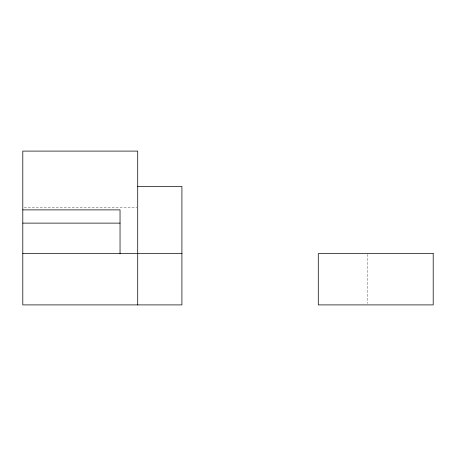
<?xml version="1.0" encoding="UTF-8"?>
<svg xmlns="http://www.w3.org/2000/svg" width="456" height="456" viewBox="0 0 456 456"><rect width="100%" height="100%" fill="white"/><g stroke="black" fill="none" stroke-linecap="round" stroke-linejoin="round"><path stroke-width="0.34" stroke-dasharray="2.28 1.71" d="M24.219 207.668L137.005 207.668M367.433 254.345L367.433 303.479"/><path stroke-width="0.68" d="M137.718 186.453L181.915 186.453L181.915 304.904L22.8 304.904L22.8 151.096L137.718 151.096L137.718 304.904M22.8 209.88L120.036 209.88L120.036 253.633M22.8 223.126L120.036 223.126M22.8 253.633L181.915 253.633M433.2 253.633L318.282 253.633L318.282 304.904L433.2 304.904L433.2 253.633"/></g></svg>
